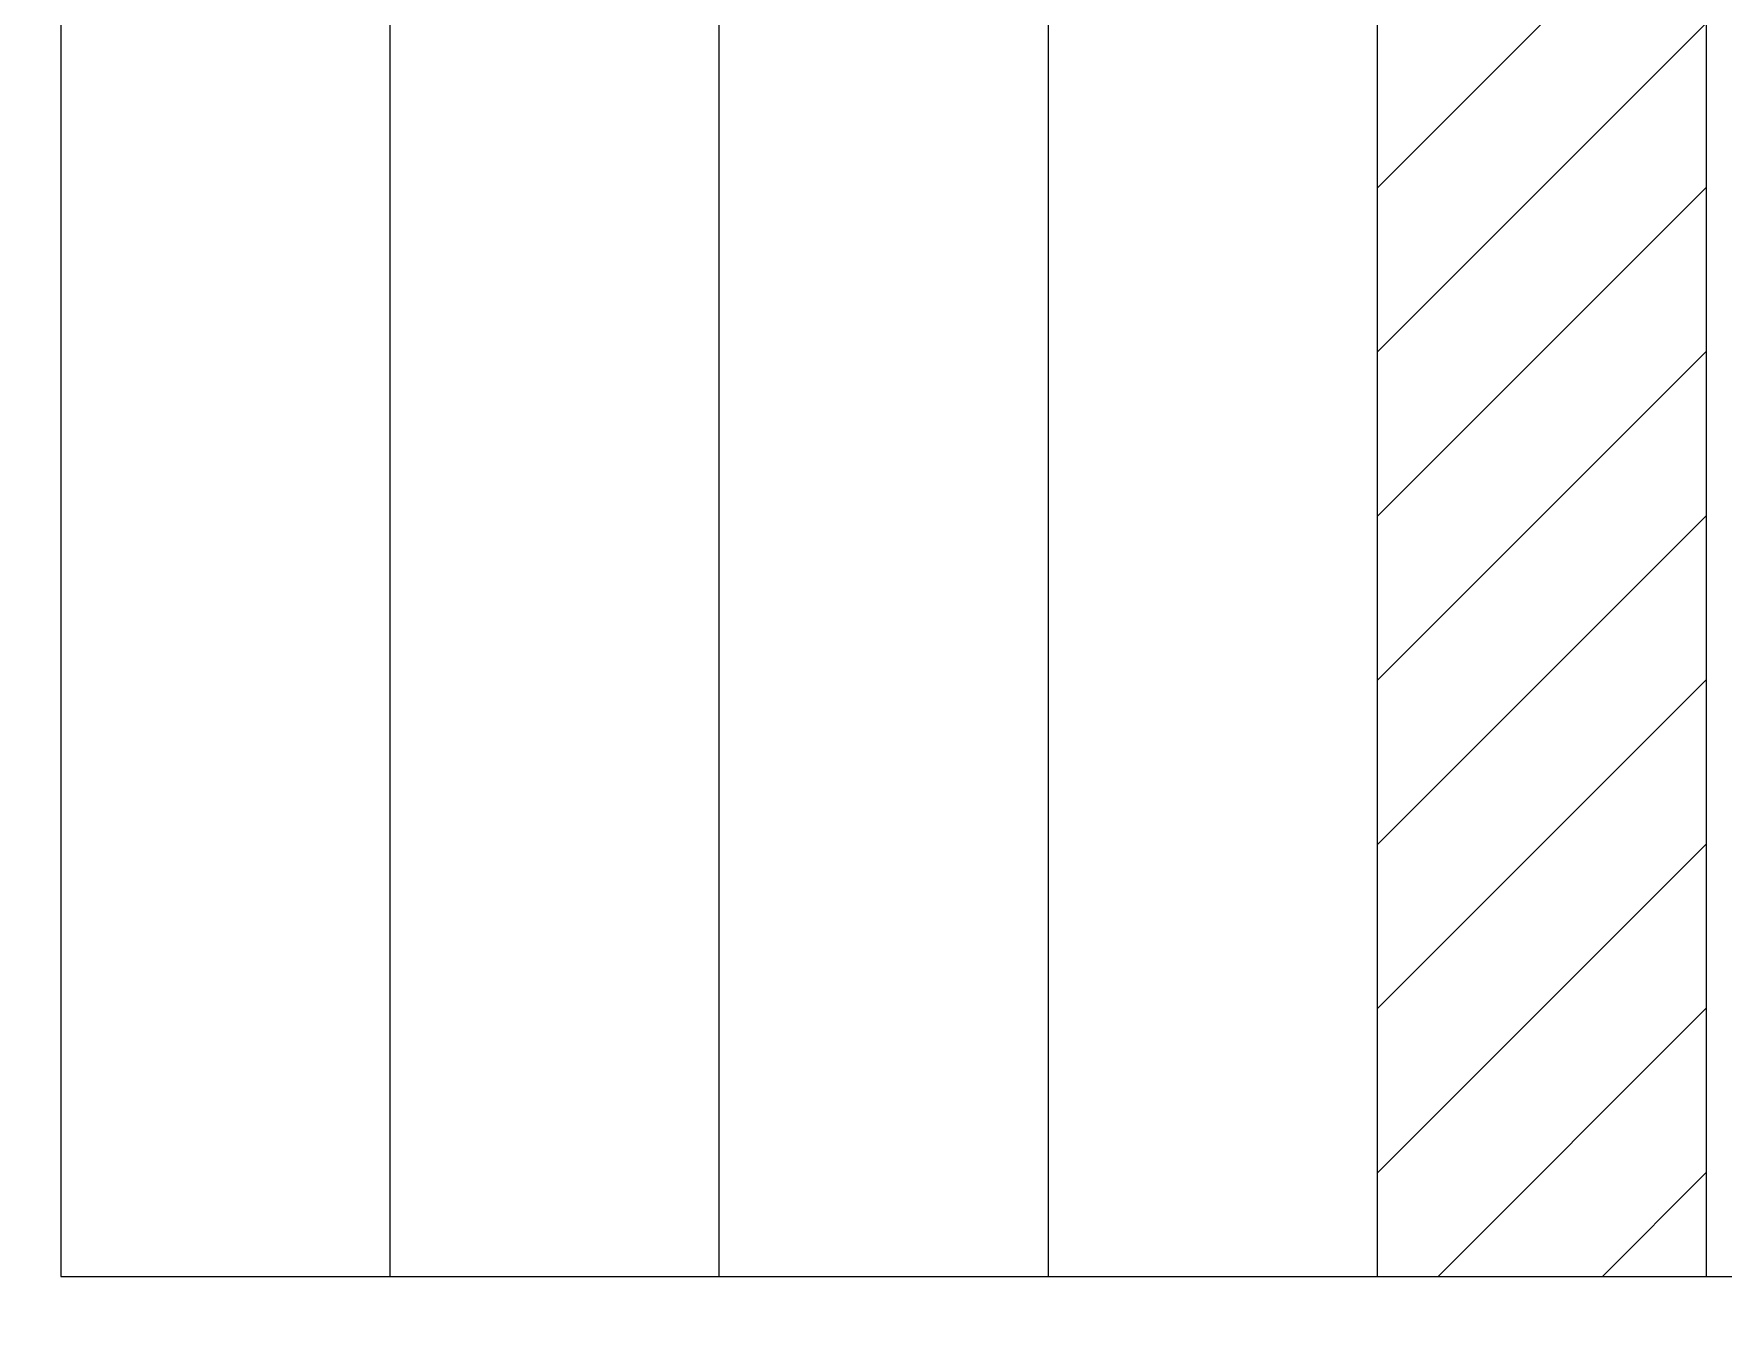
# Model space of a CAD drawing. Header units: millimetres. Extents: x -2078669 to -1085629, y -5987148 to 310365.
# Drawn here: x -1526281 to -1503181, y -1576998 to -1559460 of the extents above; entities that cross this region are included whole.
import ezdxf

# ---------------------------------------------------------------- set-up
doc = ezdxf.new("R2010")
doc.units = ezdxf.units.MM
doc.header["$LTSCALE"] = 500
for name, color, linetype, lineweight in [('D-BYP-STRA', 1, 'Continuous', 25), ('D-STR-STR1', 2, 'Continuous', 13), ('◆ワイプアウト', 4, 'Continuous', 13)]:
    doc.layers.add(name, color=color, linetype=linetype, lineweight=lineweight)

msp = doc.modelspace()

# ---------------------------------------------------------------- wipeouts: each hides what was drawn before it
msp.add_wipeout([(-1650238.2, -1497587.3), (-1438401.3, -1497587.3), (-1437818.5, -1582057.4), (-1649655.4, -1582057.4)]).dxf.layer = '◆ワイプアウト'

# ---------------------------------------------------------------- next in the draw order: hatches: boundary and pattern name
at = {"layer": 'D-STR-STR1'}
h = msp.add_hatch(dxfattribs=at)
h.set_pattern_fill('ANSI31', color=256, scale=500)
h.set_pattern_definition([(45, (-2517843.5, -1114455), (-1122.532, 1122.532), [])])
h.paths.add_polyline_path([(-1503412.8, -1546452.3), (-1507912.8, -1546452.3), (-1507912.8, -1576452.3), (-1503412.8, -1576452.3)])

# ---------------------------------------------------------------- next in the draw order: linework, layer by layer
at = {"layer": 'D-BYP-STRA'}
for p, q in [((-1525912.8, -1546452.3), (-1525912.8, -1576452.3)), ((-1521412.8, -1546452.3), (-1521412.8, -1576452.3)), ((-1516912.8, -1546452.3), (-1516912.8, -1576452.3)), ((-1512412.8, -1546452.3), (-1512412.8, -1576452.3)), ((-1507912.8, -1546452.3), (-1507912.8, -1576452.3)), ((-1503412.8, -1546452.3), (-1503412.8, -1576452.3)), ((-1525912.8, -1576452.3), (-1498912.8, -1576452.3))]:
    msp.add_line(p, q, dxfattribs=at)

doc.saveas('drawing.dxf')
